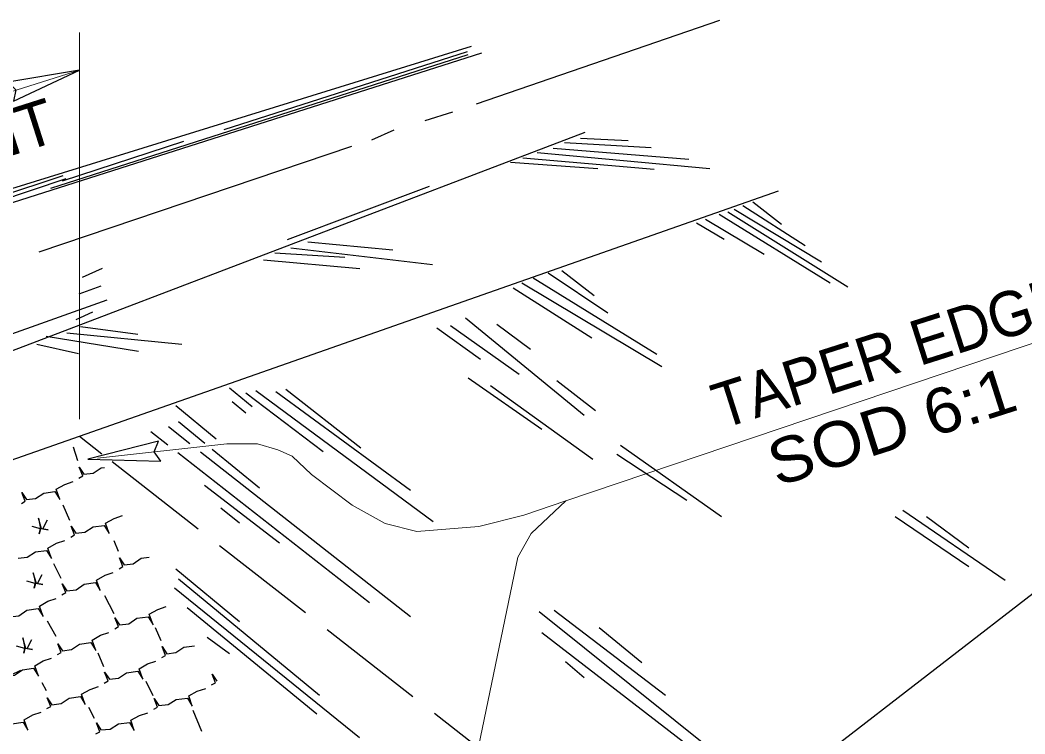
# Model space of a CAD drawing. Extents: x -329 to 40, y -46 to 222.
# Drawn here: x -218.35 to -189.06, y 142.62 to 163.45 of the extents above; entities that cross this region are included whole.
import ezdxf

# ---------------------------------------------------------------- set-up
doc = ezdxf.new("R2010")
doc.units = 0
doc.header["$LTSCALE"] = 0.53
doc.linetypes.add('LONG_DASHED', pattern=[7.5, 6, -1.5])
doc.layers.add('1', color=7, linetype='Continuous', lineweight=13)
doc.layers.add('60', color=7, linetype='Continuous', lineweight=25)

msp = doc.modelspace()

# ---------------------------------------------------------------- linework, layer by layer
at = {"layer": '1', "lineweight": 25}
for p, q in [((-205.0418, 161.0044), (-197.9472, 163.4483)), ((-205.1996, 162.6822), (-277.4947, 140.2432)), ((-204.8979, 162.4808), (-274.0759, 140.4443)), ((-205.2945, 162.4371), (-217.4629, 158.5395)), ((-205.3156, 162.5213), (-212.4103, 160.246)), ((-206.5366, 160.5199), (-205.7366, 160.7727)), ((-208.0946, 159.9511), (-207.4419, 160.246)), ((-201.8815, 160.1665), (-247.0706, 142.9293)), ((-200.6208, 159.93), (-202.0103, 159.9932)), ((-208.6851, 159.7607), (-217.7986, 156.6811)), ((-213.5892, 159.9089), (-217.126, 158.7502)), ((-198.8524, 159.3822), (-202.8103, 159.6983)), ((-199.9472, 159.7192), (-202.4734, 159.8667)), ((-199.863, 159.0872), (-203.6946, 159.4244)), ((-198.2419, 159.1083), (-203.2735, 159.5718)), ((-201.5051, 159.1083), (-204.0524, 159.298)), ((-217.0157, 158.8131), (-223.8803, 156.5171)), ((-217.1067, 158.9042), (-223.8622, 156.6628)), ((-210.5577, 157.0437), (-206.4102, 158.6027)), ((-196.2507, 158.4559), (-242.4029, 142.2556)), ((-197.5329, 157.9291), (-194.9843, 156.3988)), ((-197.2781, 158.0385), (-195.4576, 156.8725)), ((-196.9868, 158.1478), (-196.1493, 157.4918)), ((-198.3703, 157.6376), (-196.6592, 156.6175)), ((-197.9698, 157.7833), (-194.7293, 155.7793)), ((-197.7149, 157.8562), (-194.2196, 155.6701)), ((-198.6252, 157.5283), (-197.8243, 157.0546)), ((-206.3238, 156.3046), (-210.4513, 156.7904)), ((-207.4815, 156.7318), (-209.9597, 156.9727)), ((-208.4483, 156.1891), (-211.2525, 156.4442)), ((-208.8853, 156.5171), (-210.9247, 156.6447)), ((-216.5331, 155.9522), (-215.9504, 156.2073)), ((-202.5575, 156.1437), (-201.6108, 155.415)), ((-203.3949, 155.9251), (-199.7903, 153.7025)), ((-202.958, 156.0708), (-201.2104, 154.9048)), ((-216.6242, 155.4603), (-215.9868, 155.6972)), ((-203.9775, 155.6336), (-201.6837, 154.1762)), ((-203.7226, 155.7793), (-199.6447, 153.3381)), ((-215.823, 155.278), (-220.0201, 153.7837)), ((-216.7152, 154.7131), (-216.2236, 154.9318)), ((-205.3611, 154.7592), (-201.9021, 151.9171)), ((-214.9125, 154.2757), (-216.5877, 154.4945)), ((-206.1985, 154.4677), (-204.9242, 153.5567)), ((-205.7979, 154.5406), (-203.7955, 153.1195)), ((-204.4508, 154.577), (-203.4677, 153.8482)), ((-214.8942, 153.7837), (-217.5892, 154.2211)), ((-213.6379, 153.9843), (-216.9883, 154.3123)), ((-216.6423, 153.7109), (-217.8623, 153.9843)), ((-205.2883, 153.0102), (-203.1401, 151.5163)), ((-202.7032, 152.9373), (-201.5744, 152.0628)), ((-212.2426, 152.7187), (-211.5872, 152.1722)), ((-211.4778, 152.6458), (-206.3077, 148.82)), ((-210.6041, 152.6823), (-208.4195, 150.9698)), ((-204.6328, 152.7916), (-201.6472, 150.6418)), ((-211.7692, 152.5729), (-209.5118, 150.8604)), ((-210.8953, 152.6094), (-206.9631, 149.7309)), ((-213.8082, 152.2086), (-212.6284, 151.2346)), ((-212.1697, 152.3179), (-211.7692, 151.9899)), ((-213.7353, 151.7349), (-212.9663, 151.1073)), ((-214.5363, 151.4434), (-214.0379, 151.053)), ((-214.0266, 151.5892), (-213.4016, 151.0992)), ((-216.8022, 151.0012), (-216.6752, 150.599)), ((-212.7486, 150.9297), (-211.3687, 149.8038)), ((-200.8462, 151.0426), (-197.897, 148.9657)), ((-213.7509, 150.8281), (-208.1646, 146.4517)), ((-213.0882, 150.8533), (-206.9631, 146.0507)), ((-200.9554, 150.7876), (-198.9165, 149.4394)), ((-184.1848, 150.3055), (-207.2106, 132.4951)), ((-216.6347, 150.0872), (-216.522, 150.1488)), ((-212.9707, 149.8767), (-210.7862, 148.2005)), ((-218.3099, 149.3479), (-218.197, 149.4095)), ((-217.0984, 149.3073), (-216.9079, 148.8627)), ((-212.4974, 149.2207), (-211.9512, 148.7835)), ((-192.6177, 149.1479), (-189.632, 147.1075)), ((-192.8361, 148.9657), (-190.6878, 147.5083)), ((-191.9258, 148.9657), (-190.6878, 148.0547)), ((-216.8741, 148.3652), (-216.7609, 148.4258)), ((-215.6172, 148.2698), (-215.4903, 147.9522)), ((-217.3734, 147.5923), (-217.1618, 147.1687)), ((-215.461, 147.4404), (-215.3489, 147.5033)), ((-213.8082, 147.4354), (-211.9512, 145.905)), ((-213.7353, 147.1439), (-209.621, 143.7552)), ((-213.8445, 146.8888), (-208.4559, 142.5165)), ((-217.1274, 146.6817), (-217.0152, 146.7447)), ((-215.8923, 146.6605), (-215.6172, 146.1312)), ((-213.4804, 146.3058), (-209.6938, 143.2088)), ((-203.2128, 146.1965), (-196.8047, 141.059)), ((-202.7759, 146.233), (-199.5354, 143.7552)), ((-217.5639, 145.9194), (-217.31, 145.4748)), ((-215.5913, 145.6901), (-215.479, 145.7525)), ((-214.4112, 145.7288), (-214.2419, 145.3477)), ((-201.4652, 145.7228), (-200.2272, 144.7027)), ((-212.2426, 144.9578), (-212.8979, 145.4313)), ((-203.1401, 145.5772), (-198.8801, 142.2978)), ((-217.2607, 144.9379), (-217.1483, 145.0003)), ((-216.0828, 144.9878), (-215.9135, 144.5855)), ((-214.2202, 144.8518), (-214.1076, 144.9137)), ((-202.4483, 144.7391), (-201.9021, 144.2653)), ((-217.712, 144.1197), (-217.5851, 143.8867)), ((-215.8932, 144.1077), (-215.7805, 144.1697)), ((-214.6863, 144.162), (-214.4747, 143.7385)), ((-212.765, 144.0512), (-212.6511, 144.1109)), ((-217.5661, 143.3637), (-217.4534, 143.4256)), ((-216.3578, 143.3997), (-216.1885, 143.0821)), ((-214.452, 143.3398), (-214.3382, 143.3995)), ((-213.3109, 143.315), (-213.057, 142.701)), ((-216.1392, 142.6283), (-216.0252, 142.688))]:
    msp.add_line(p, q, dxfattribs=at)
at = {"layer": '1'}
for p, q in [((-216.6132, 151.8078), (-216.6132, 163.0907)), ((-243.6492, 153.4843), (-216.6132, 161.9907))]:
    msp.add_line(p, q, dxfattribs=at)
at = {"layer": '1', "linetype": 'LONG_DASHED', "lineweight": 25}
for p, q in [((-216.6132, 151.3083), (-215.9608, 150.7985)), ((-215.665, 150.5673), (-199.8367, 138.1987))]:
    msp.add_line(p, q, dxfattribs=at)
at = {"layer": '1', "lineweight": 25}
for points in [[(-216.6132, 161.9907), (-218.7105, 161.6345), (-218.4689, 161.4101), (-218.5366, 161.082)], [(-216.374, 150.6397), (-214.2475, 150.583), (-214.441, 150.85), (-214.311, 151.1587)]]:
    msp.add_lwpolyline(points, close=True, dxfattribs=at)
at = {"layer": '1'}
for points in [[(-184.4391, 155.5023), (-202.4408, 149.4182), (-203.6616, 149.0011), (-204.9715, 148.6733), (-206.7876, 148.5244), (-207.7105, 148.7627), (-208.6632, 149.299), (-209.854, 150.1928), (-210.4197, 150.7291), (-210.8365, 150.9078), (-211.4319, 151.0866), (-212.3251, 151.0866), (-216.0882, 150.6692)], [(-202.4408, 149.4182), (-203.4531, 148.4648), (-203.8401, 147.7795), (-206.9364, 132.8233)]]:
    msp.add_lwpolyline(points, dxfattribs=at)
at = {"layer": '1', "lineweight": 25}
for points in [[(-216.522, 150.1488), (-216.6248, 150.4032), (-216.4883, 150.1985)], [(-216.4883, 150.1985), (-216.2198, 150.2307), (-215.9851, 150.3868), (-215.8912, 150.3995)], [(-218.1634, 149.4592), (-217.8949, 149.4915), (-217.6602, 149.6475), (-217.3323, 149.6922), (-217.191, 149.4586), (-217.2967, 149.7627), (-217.0487, 149.9027), (-216.8058, 149.9845)], [(-218.197, 149.4095), (-218.2999, 149.6639), (-218.1634, 149.4592)], [(-217.6887, 148.607), (-217.5637, 148.857), (-217.6887, 148.607), (-217.5335, 148.5772), (-217.723, 148.6057), (-217.8135, 148.9195), (-217.7511, 148.607), (-217.7893, 148.4634), (-217.7562, 148.6009), (-218.0008, 148.6695)], [(-216.7268, 148.4753), (-216.458, 148.5054), (-216.2221, 148.6597), (-215.894, 148.7017), (-215.7545, 148.4671), (-215.8577, 148.772), (-215.6087, 148.9102), (-215.3651, 148.9898)], [(-216.7609, 148.4258), (-216.8617, 148.6812), (-216.7268, 148.4753)], [(-218.4076, 147.7492), (-218.1388, 147.7793), (-217.903, 147.9336), (-217.5748, 147.9756), (-217.4353, 147.741), (-217.5385, 148.0459), (-217.2894, 148.184), (-217.0459, 148.2637)], [(-215.3489, 147.5033), (-215.4547, 147.7565), (-215.3158, 147.5535)], [(-215.3158, 147.5535), (-215.0477, 147.5888), (-214.8148, 147.7476), (-214.5835, 147.7818)], [(-217.8402, 147.0137), (-217.7153, 147.2637), (-217.8402, 147.0137), (-217.6851, 146.9839), (-217.8747, 147.0124), (-217.9652, 147.3262), (-217.9027, 147.0137), (-217.9409, 146.8702), (-217.9077, 147.0077), (-218.1525, 147.0762)], [(-216.9822, 146.7947), (-216.7141, 146.8301), (-216.4812, 146.9889), (-216.1539, 147.0373), (-216.0098, 146.8055), (-216.1191, 147.1082), (-215.8727, 147.2512), (-215.6308, 147.3357)], [(-217.0152, 146.7447), (-217.121, 146.9978), (-216.9822, 146.7947)], [(-218.6486, 146.0361), (-218.3805, 146.0715), (-218.1475, 146.2302), (-217.8203, 146.2787), (-217.6762, 146.0468), (-217.7855, 146.3496), (-217.5391, 146.4926), (-217.2972, 146.577)], [(-215.4458, 145.8025), (-215.1774, 145.8368), (-214.944, 145.9947), (-214.6165, 146.0418), (-214.4733, 145.8094), (-214.5813, 146.1127), (-214.3345, 146.2547), (-214.0922, 146.3382)], [(-215.479, 145.7525), (-215.5837, 146.0062), (-215.4458, 145.8025)], [(-217.1151, 145.0503), (-216.8468, 145.0847), (-216.6133, 145.2425), (-216.2858, 145.2897), (-216.1427, 145.0572), (-216.2507, 145.3605), (-216.0038, 145.5025), (-215.7616, 145.586)], [(-218.1435, 145.117), (-218.0186, 145.3669), (-218.1435, 145.117), (-217.9883, 145.0872), (-218.1779, 145.1157), (-218.2683, 145.4294), (-218.2059, 145.117), (-218.2442, 144.9734), (-218.211, 145.1109), (-218.4557, 145.1795)], [(-217.1483, 145.0003), (-217.2531, 145.254), (-217.1151, 145.0503)], [(-214.1076, 144.9137), (-214.2111, 145.1679), (-214.0741, 144.9636)], [(-214.0741, 144.9636), (-213.8057, 144.9966), (-213.5713, 145.1533), (-213.2652, 145.1959)], [(-218.7843, 144.2982), (-218.5162, 144.3325), (-218.2827, 144.4904), (-217.9552, 144.5375), (-217.812, 144.3051), (-217.92, 144.6083), (-217.6731, 144.7503), (-217.4309, 144.8339)], [(-215.747, 144.2195), (-215.4786, 144.2525), (-215.2443, 144.4093), (-214.9167, 144.4547), (-214.7747, 144.2217), (-214.8812, 144.5254), (-214.6336, 144.6662), (-214.3909, 144.7487)], [(-215.7805, 144.1697), (-215.884, 144.4237), (-215.747, 144.2195)], [(-212.6511, 144.1109), (-212.7497, 144.367), (-212.6167, 144.1601)], [(-217.42, 143.4754), (-217.1515, 143.5084), (-216.9172, 143.6652), (-216.5896, 143.7107), (-216.4476, 143.4776), (-216.5541, 143.7813), (-216.3065, 143.9222), (-216.0638, 144.0046)], [(-214.3037, 143.4487), (-214.0348, 143.4764), (-213.7974, 143.6286), (-213.469, 143.6677), (-213.3315, 143.4319), (-213.4321, 143.7377), (-213.1818, 143.8737), (-212.9376, 143.9513)], [(-217.4534, 143.4256), (-217.5569, 143.6797), (-217.42, 143.4754)], [(-214.3382, 143.3995), (-214.4367, 143.6555), (-214.3037, 143.4487)], [(-219.0929, 142.7313), (-218.8245, 142.7643), (-218.5902, 142.9211), (-218.2625, 142.9667), (-218.1205, 142.7335), (-218.227, 143.0373), (-217.9794, 143.1781), (-217.7368, 143.2604)], [(-215.9908, 142.7372), (-215.7217, 142.765), (-215.4845, 142.9172), (-215.156, 142.9562), (-215.0186, 142.7205), (-215.1192, 143.0263), (-214.8689, 143.1623), (-214.6247, 143.2398)], [(-216.0252, 142.688), (-216.1238, 142.9441), (-215.9908, 142.7372)]]:
    msp.add_lwpolyline(points, dxfattribs=at)
at = {"layer": '60'}
msp.add_spline([(-218.3363, 144.4715), (-219.1419, 144.0943), (-231.8809, 138.1553), (-239.7085, 134.9298), (-248.5082, 131.2947), (-251.7825, 130.066), (-257.2055, 129.5028), (-261.1003, 129.7516), (-262.3907, 130.0387), (-263.5117, 130.3778)], degree=3, dxfattribs=at)

# ---------------------------------------------------------------- texts
at = {"layer": '1'}
msp.add_text('BACK OF BRIDGE ABUTMENT', height=1.32, rotation=17.682, dxfattribs=at).set_placement((-241.2068, 152.2796))
for s, width, p in [('TAPER EDGE OF', 0.95, (-197.9015, 151.5084)), ('SOD 6:1', 1.1, (-196.2858, 149.831))]:
    msp.add_text(s, height=1.32, rotation=17.682, dxfattribs=dict(at, width=width)).set_placement(p)

doc.saveas('drawing.dxf')
